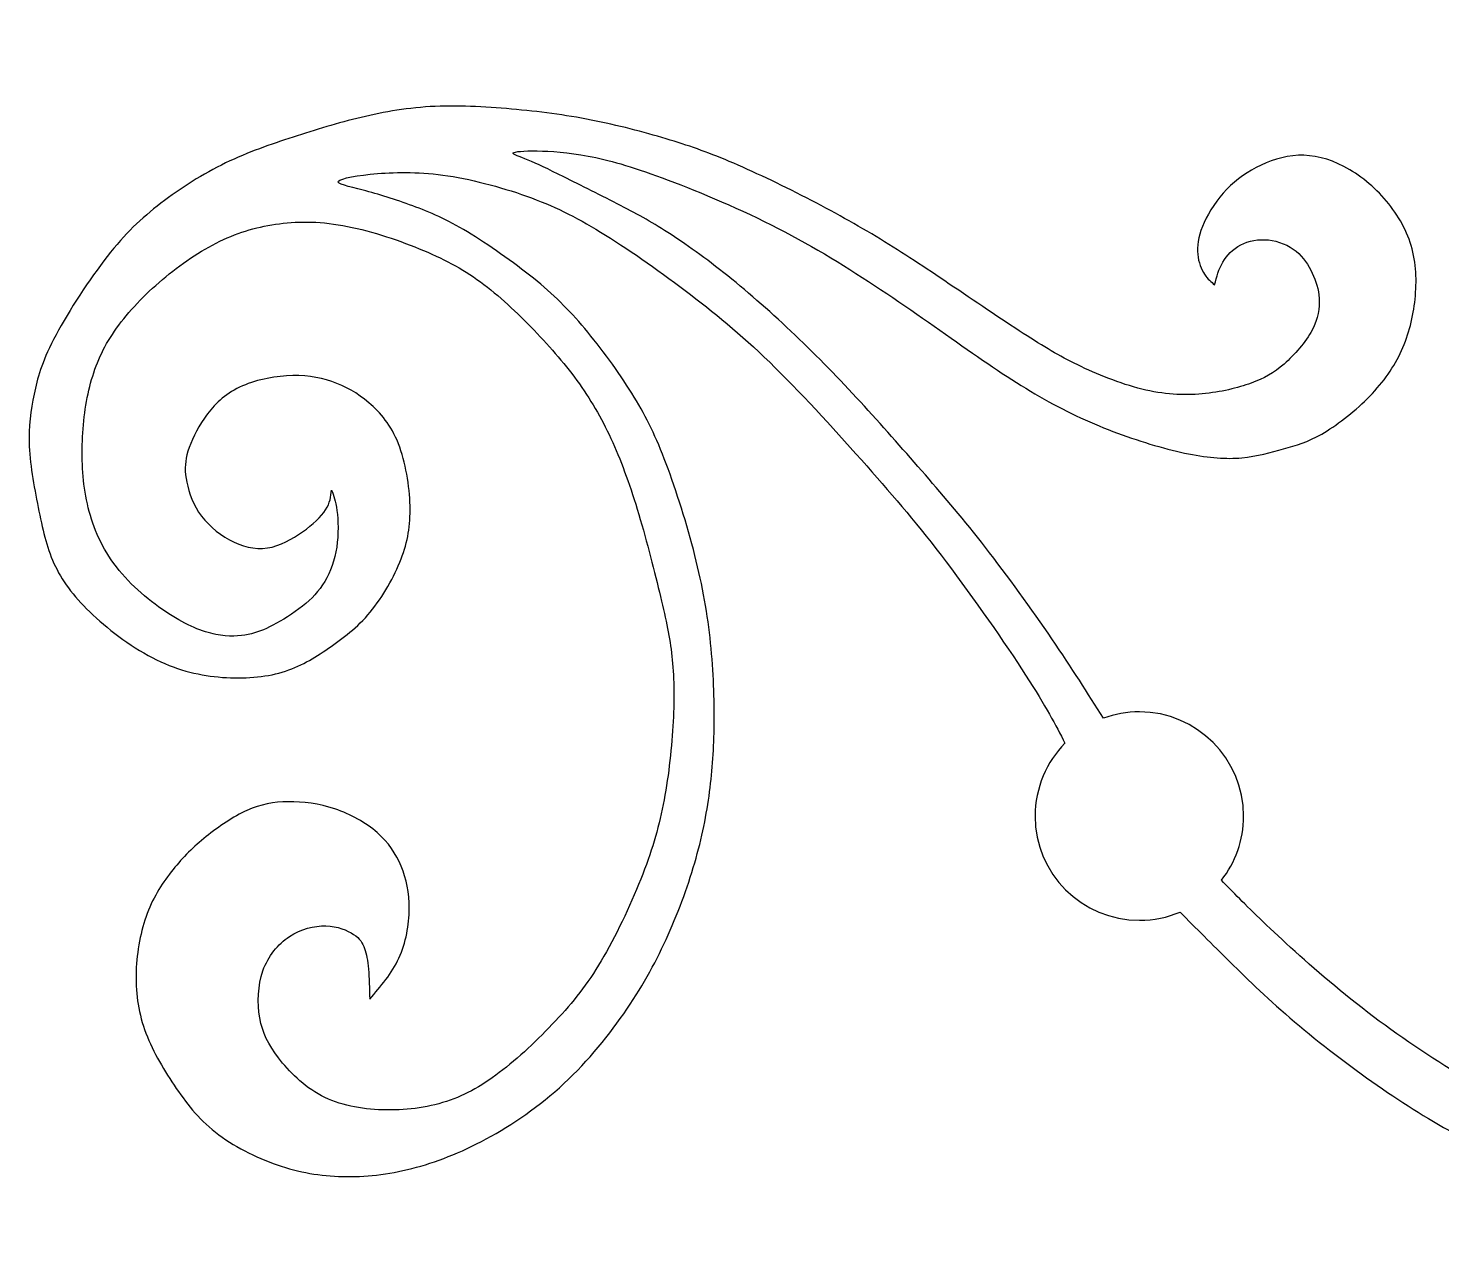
# Model space of a CAD drawing. Header units: millimetres. Extents: x -70 to 70, y -54 to 62.
# Drawn here: x -31.21 to -15.49, y -27.8 to -14.39 of the extents above; entities that cross this region are included whole.
import ezdxf

# ---------------------------------------------------------------- set-up
doc = ezdxf.new("R2010")
doc.units = ezdxf.units.MM
doc.header["$MEASUREMENT"] = 0

msp = doc.modelspace()

# ---------------------------------------------------------------- linework, layer by layer
at = {"color": 5, "linetype": 'Continuous'}
for points, knots in [([(-3.905, -19.089), (-3.963, -18.911), (-4.05, -18.646), (-4.148, -18.377), (-4.246, -18.107), (-4.356, -17.831), (-4.489, -17.572), (-4.623, -17.313), (-4.781, -17.071), (-4.947, -16.839), (-5.113, -16.608), (-5.288, -16.386), (-5.455, -16.195), (-5.623, -16.003), (-5.782, -15.842), (-5.952, -15.704), (-6.122, -15.566), (-6.302, -15.452), (-6.56, -15.305), (-6.819, -15.158), (-7.156, -14.978), (-7.487, -14.835), (-7.819, -14.691), (-8.144, -14.583), (-8.445, -14.511), (-8.746, -14.44), (-9.022, -14.404), (-9.315, -14.399), (-9.607, -14.394), (-9.915, -14.42), (-10.186, -14.452), (-10.457, -14.483), (-10.692, -14.52), (-10.98, -14.601), (-11.268, -14.683), (-11.611, -14.811), (-12.264, -15.143), (-12.574, -15.349), (-12.791, -15.498), (-13.008, -15.646), (-13.131, -15.739), (-13.304, -15.918), (-13.478, -16.098), (-13.702, -16.364), (-13.874, -16.605), (-14.047, -16.847), (-14.168, -17.064), (-14.263, -17.241), (-14.358, -17.418), (-14.426, -17.556), (-14.492, -17.734), (-14.559, -17.912), (-14.623, -18.13), (-14.667, -18.301), (-14.711, -18.472), (-14.736, -18.596), (-14.76, -18.74), (-14.783, -18.883), (-14.808, -19.046), (-14.814, -19.209), (-14.821, -19.372), (-14.81, -19.535), (-14.783, -19.781), (-14.755, -20.027), (-14.709, -20.356), (-14.661, -20.611), (-14.612, -20.866), (-14.56, -21.049), (-14.484, -21.275), (-14.407, -21.501), (-14.305, -21.771), (-14.198, -21.988), (-14.092, -22.205), (-13.982, -22.37), (-13.794, -22.585), (-13.607, -22.799), (-13.342, -23.063), (-13.068, -23.283), (-12.793, -23.503), (-12.509, -23.678), (-12.213, -23.812), (-11.917, -23.946), (-11.609, -24.039), (-11.023, -24.171), (-10.745, -24.21), (-10.478, -24.218), (-10.211, -24.225), (-9.954, -24.2), (-9.679, -24.134), (-9.403, -24.068), (-9.109, -23.961), (-8.843, -23.859), (-8.577, -23.756), (-8.34, -23.659), (-8.111, -23.556), (-7.881, -23.454), (-7.66, -23.346), (-7.392, -23.187), (-7.124, -23.029), (-6.808, -22.819), (-6.433, -22.538), (-6.057, -22.257), (-5.622, -21.903), (-5.299, -21.628), (-4.976, -21.354), (-4.765, -21.159), (-4.63, -21.039), (-4.495, -20.918), (-4.435, -20.87), (-4.392, -20.839), (-4.348, -20.808), (-4.32, -20.792), (-4.301, -20.798), (-4.283, -20.805), (-4.273, -20.833), (-4.275, -20.903), (-4.277, -20.973), (-4.29, -21.086), (-4.326, -21.278), (-4.361, -21.47), (-4.419, -21.741), (-4.497, -22.025), (-4.575, -22.308), (-4.673, -22.605), (-4.961, -23.23), (-5.152, -23.558), (-5.337, -23.838), (-5.523, -24.118), (-5.704, -24.35), (-5.912, -24.581), (-6.121, -24.812), (-6.357, -25.041), (-6.593, -25.25), (-6.829, -25.46), (-7.065, -25.649), (-7.399, -25.854), (-7.732, -26.059), (-8.164, -26.281), (-8.575, -26.463), (-8.986, -26.645), (-9.376, -26.788), (-9.731, -26.888), (-10.086, -26.989), (-10.405, -27.046), (-10.695, -27.086), (-10.985, -27.126), (-11.245, -27.149), (-11.563, -27.136), (-11.881, -27.123), (-12.256, -27.074), (-12.622, -26.998), (-12.989, -26.922), (-13.346, -26.818), (-13.67, -26.721), (-13.994, -26.623), (-14.285, -26.533), (-14.612, -26.386), (-14.939, -26.239), (-15.304, -26.035), (-15.661, -25.801), (-16.019, -25.568), (-16.37, -25.304), (-16.999, -24.781), (-17.277, -24.523), (-17.48, -24.328), (-17.684, -24.132), (-17.814, -24), (-17.943, -23.868)], [15.6258065, 15.6258065, 15.6258065, 15.6258065, 15.6322581, 15.6322581, 15.6322581, 15.6387097, 15.6387097, 15.6387097, 15.6451613, 15.6451613, 15.6451613, 15.6516129, 15.6516129, 15.6516129, 15.6580645, 15.6580645, 15.6580645, 15.6645161, 15.6645161, 15.6645161, 15.6709677, 15.6709677, 15.6709677, 15.6774194, 15.6774194, 15.6774194, 15.683871, 15.683871, 15.683871, 15.6903226, 15.6903226, 15.6903226, 15.6967742, 15.6967742, 15.6967742, 15.7032258, 15.7032258, 15.7096774, 15.7096774, 15.7096774, 15.716129, 15.716129, 15.716129, 15.7225806, 15.7225806, 15.7225806, 15.7290323, 15.7290323, 15.7290323, 15.7354839, 15.7354839, 15.7354839, 15.7419355, 15.7419355, 15.7419355, 15.7483871, 15.7483871, 15.7483871, 15.7548387, 15.7548387, 15.7548387, 15.7612903, 15.7612903, 15.7612903, 15.7677419, 15.7677419, 15.7677419, 15.7741935, 15.7741935, 15.7741935, 15.7806452, 15.7806452, 15.7806452, 15.7870968, 15.7870968, 15.7870968, 15.7935484, 15.7935484, 15.7935484, 15.8, 15.8, 15.8, 15.8064516, 15.8064516, 15.8129032, 15.8129032, 15.8129032, 15.8193548, 15.8193548, 15.8193548, 15.8258065, 15.8258065, 15.8258065, 15.8322581, 15.8322581, 15.8322581, 15.8387097, 15.8387097, 15.8387097, 15.8451613, 15.8451613, 15.8451613, 15.8516129, 15.8516129, 15.8516129, 15.8580645, 15.8580645, 15.8580645, 15.8645161, 15.8645161, 15.8645161, 15.8709677, 15.8709677, 15.8709677, 15.8774194, 15.8774194, 15.8774194, 15.883871, 15.883871, 15.883871, 15.8903226, 15.8903226, 15.8903226, 15.8967742, 15.8967742, 15.9032258, 15.9032258, 15.9032258, 15.9096774, 15.9096774, 15.9096774, 15.916129, 15.916129, 15.916129, 15.9225806, 15.9225806, 15.9225806, 15.9290323, 15.9290323, 15.9290323, 15.9354839, 15.9354839, 15.9354839, 15.9419355, 15.9419355, 15.9419355, 15.9483871, 15.9483871, 15.9483871, 15.9548387, 15.9548387, 15.9548387, 15.9612903, 15.9612903, 15.9612903, 15.9677419, 15.9677419, 15.9677419, 15.9741935, 15.9741935, 15.9741935, 15.9806452, 15.9806452, 15.9870968, 15.9870968, 15.9870968, 16, 16, 16, 16]), ([(-18.403, -24.221), (-18.227, -24.398), (-18.051, -24.576), (-17.846, -24.777), (-17.642, -24.979), (-17.409, -25.204), (-17.13, -25.442), (-16.85, -25.679), (-16.523, -25.929), (-16.212, -26.146), (-15.902, -26.362), (-15.608, -26.545), (-14.998, -26.875), (-14.683, -27.021), (-14.308, -27.161), (-13.933, -27.301), (-13.498, -27.434), (-13.144, -27.525), (-12.789, -27.616), (-12.515, -27.665), (-12.214, -27.708), (-11.912, -27.75), (-11.582, -27.786), (-11.271, -27.792), (-10.961, -27.797), (-10.669, -27.773), (-10.318, -27.7), (-9.966, -27.628), (-9.553, -27.506), (-9.192, -27.39), (-8.831, -27.274), (-8.522, -27.163), (-8.194, -27.019), (-7.866, -26.874), (-7.52, -26.696), (-7.241, -26.524), (-6.963, -26.352), (-6.752, -26.188), (-6.206, -25.739), (-5.871, -25.456), (-5.608, -25.19), (-5.346, -24.924), (-5.156, -24.675), (-4.979, -24.409), (-4.802, -24.144), (-4.636, -23.861), (-4.507, -23.605), (-4.378, -23.348), (-4.284, -23.116), (-4.2, -22.864), (-4.115, -22.611), (-4.039, -22.337), (-3.979, -22.08), (-3.918, -21.822), (-3.873, -21.58), (-3.834, -21.338), (-3.795, -21.097), (-3.762, -20.856), (-3.733, -20.656), (-3.703, -20.456), (-3.676, -20.297), (-3.623, -20.169), (-3.569, -20.04), (-3.489, -19.943), (-3.317, -19.76), (-3.144, -19.578), (-2.879, -19.31), (-2.56, -19.009), (-2.24, -18.709), (-1.867, -18.376), (-1.584, -18.125), (-1.3, -17.874), (-1.106, -17.705), (-0.813, -17.462), (-0.52, -17.219), (-0.129, -16.902), (0.185, -16.662), (0.5, -16.422), (0.737, -16.257), (1.004, -16.106), (1.27, -15.956), (1.565, -15.82), (1.841, -15.704), (2.118, -15.588), (2.376, -15.491), (2.65, -15.422), (2.924, -15.353), (3.216, -15.31), (3.451, -15.283), (3.686, -15.256), (3.865, -15.244), (4.148, -15.284), (4.431, -15.323), (4.819, -15.412), (5.148, -15.53), (5.477, -15.647), (5.748, -15.793), (5.958, -15.918), (6.167, -16.044), (6.316, -16.149), (6.423, -16.249), (6.531, -16.349), (6.598, -16.445), (6.648, -16.547), (6.698, -16.649), (6.731, -16.758), (6.739, -16.874), (6.747, -16.99), (6.731, -17.114), (6.682, -17.244), (6.634, -17.374), (6.553, -17.511), (6.437, -17.63), (6.321, -17.75), (6.17, -17.852), (5.926, -17.99), (5.833, -18.026), (5.732, -18.037), (5.63, -18.049), (5.52, -18.036), (5.389, -18.009), (5.258, -17.982), (5.105, -17.94), (4.733, -17.884), (4.512, -17.87), (4.256, -17.905), (4, -17.941), (3.709, -18.026), (3.461, -18.154), (3.213, -18.283), (3.008, -18.456), (2.877, -18.567), (2.746, -18.678), (2.688, -18.728), (2.614, -18.825), (2.539, -18.921), (2.448, -19.064), (2.392, -19.162), (2.336, -19.259), (2.316, -19.312), (2.287, -19.406), (2.258, -19.5), (2.221, -19.635), (2.203, -19.774), (2.186, -19.912), (2.189, -20.054), (2.231, -20.21), (2.273, -20.367), (2.353, -20.539), (2.419, -20.657), (2.484, -20.775), (2.534, -20.839), (2.621, -20.928), (2.707, -21.016), (2.83, -21.128), (2.963, -21.218), (3.095, -21.309), (3.236, -21.378), (3.376, -21.423), (3.516, -21.467), (3.654, -21.486), (3.821, -21.471), (3.987, -21.456), (4.181, -21.407), (4.329, -21.346), (4.476, -21.286), (4.577, -21.213), (4.645, -21.136), (4.712, -21.058), (4.746, -20.975), (4.759, -20.908), (4.774, -20.84), (4.768, -20.788), (4.751, -20.749), (4.734, -20.709), (4.706, -20.682), (4.673, -20.676), (4.64, -20.67), (4.601, -20.684), (4.529, -20.717), (4.456, -20.75), (4.349, -20.801), (4.219, -20.833), (4.089, -20.864), (3.935, -20.877), (3.79, -20.865), (3.645, -20.852), (3.508, -20.814), (3.385, -20.761), (3.262, -20.707), (3.152, -20.638), (3.065, -20.556), (2.978, -20.474), (2.914, -20.38), (2.881, -20.265), (2.849, -20.15), (2.848, -20.015), (2.888, -19.892), (2.929, -19.769), (3.012, -19.659), (3.145, -19.555), (3.278, -19.452), (3.462, -19.357), (3.623, -19.302), (3.785, -19.248), (3.925, -19.234), (4.071, -19.259), (4.218, -19.285), (4.372, -19.348), (4.562, -19.399), (4.753, -19.45), (4.979, -19.489), (5.202, -19.504), (5.424, -19.519), (5.643, -19.51), (5.825, -19.478), (6.007, -19.446), (6.153, -19.39), (6.289, -19.317), (6.425, -19.244), (6.551, -19.154), (6.687, -18.986), (6.823, -18.818), (6.969, -18.571), (7.078, -18.344), (7.188, -18.117), (7.26, -17.91), (7.303, -17.721), (7.346, -17.533), (7.361, -17.363), (7.343, -17.186), (7.325, -17.009), (7.275, -16.823), (7.211, -16.662), (7.146, -16.5), (7.067, -16.361), (6.945, -16.2), (6.823, -16.039), (6.658, -15.856), (6.513, -15.719), (6.369, -15.583), (6.244, -15.493), (5.802, -15.266), (5.484, -15.128), (5.184, -15.034), (4.883, -14.941), (4.6, -14.892), (4.329, -14.858), (4.058, -14.823), (3.799, -14.804), (3.467, -14.836), (3.136, -14.868), (2.733, -14.951), (2.359, -15.068), (1.984, -15.185), (1.638, -15.336), (1.33, -15.485), (1.021, -15.633), (0.75, -15.779), (0.47, -15.958), (0.189, -16.137), (-0.1, -16.35), (-0.398, -16.58), (-0.696, -16.809), (-1.003, -17.055), (-1.326, -17.332), (-1.649, -17.61), (-1.988, -17.92), (-2.263, -18.175), (-2.538, -18.43), (-2.749, -18.632), (-2.947, -18.825), (-3.145, -19.018), (-3.331, -19.204), (-3.445, -19.313), (-3.559, -19.423), (-3.603, -19.458), (-3.634, -19.48), (-3.666, -19.501), (-3.686, -19.51), (-3.709, -19.504), (-3.732, -19.498), (-3.759, -19.476), (-3.787, -19.419), (-3.815, -19.362), (-3.846, -19.268), (-3.905, -19.089)], [15, 15, 15, 15, 15.0064512, 15.0064512, 15.0064512, 15.0129029, 15.0129029, 15.0129029, 15.0193545, 15.0193545, 15.0193545, 15.0258061, 15.0258061, 15.0322577, 15.0322577, 15.0322577, 15.0387093, 15.0387093, 15.0387093, 15.0451609, 15.0451609, 15.0451609, 15.0516126, 15.0516126, 15.0516126, 15.0580642, 15.0580642, 15.0580642, 15.0645158, 15.0645158, 15.0645158, 15.0709674, 15.0709674, 15.0709674, 15.077419, 15.077419, 15.077419, 15.0838706, 15.0838706, 15.0903223, 15.0903223, 15.0903223, 15.0967739, 15.0967739, 15.0967739, 15.1032255, 15.1032255, 15.1032255, 15.1096771, 15.1096771, 15.1096771, 15.1161287, 15.1161287, 15.1161287, 15.1225803, 15.1225803, 15.1225803, 15.129032, 15.129032, 15.129032, 15.1354836, 15.1354836, 15.1354836, 15.1419352, 15.1419352, 15.1419352, 15.1483868, 15.1483868, 15.1483868, 15.1548384, 15.1548384, 15.1548384, 15.16129, 15.16129, 15.16129, 15.1677417, 15.1677417, 15.1677417, 15.1741933, 15.1741933, 15.1741933, 15.1806449, 15.1806449, 15.1806449, 15.1870965, 15.1870965, 15.1870965, 15.1935481, 15.1935481, 15.1935481, 15.1999998, 15.1999998, 15.1999998, 15.2064514, 15.2064514, 15.2064514, 15.212903, 15.212903, 15.212903, 15.2193546, 15.2193546, 15.2193546, 15.2258062, 15.2258062, 15.2258062, 15.2322578, 15.2322578, 15.2322578, 15.2387095, 15.2387095, 15.2387095, 15.2451611, 15.2451611, 15.2451611, 15.2516127, 15.2516127, 15.2580643, 15.2580643, 15.2580643, 15.2645159, 15.2645159, 15.2645159, 15.2709675, 15.2709675, 15.2774192, 15.2774192, 15.2774192, 15.2838708, 15.2838708, 15.2838708, 15.2903224, 15.2903224, 15.2903224, 15.296774, 15.296774, 15.296774, 15.3032256, 15.3032256, 15.3032256, 15.3096772, 15.3096772, 15.3096772, 15.3161289, 15.3161289, 15.3161289, 15.3225805, 15.3225805, 15.3225805, 15.3290321, 15.3290321, 15.3290321, 15.3354837, 15.3354837, 15.3354837, 15.3419353, 15.3419353, 15.3419353, 15.3483869, 15.3483869, 15.3483869, 15.3548386, 15.3548386, 15.3548386, 15.3612902, 15.3612902, 15.3612902, 15.3677418, 15.3677418, 15.3677418, 15.3741934, 15.3741934, 15.3741934, 15.380645, 15.380645, 15.380645, 15.3870966, 15.3870966, 15.3870966, 15.3935483, 15.3935483, 15.3935483, 15.3999999, 15.3999999, 15.3999999, 15.4064515, 15.4064515, 15.4064515, 15.4129031, 15.4129031, 15.4129031, 15.4193547, 15.4193547, 15.4193547, 15.4258063, 15.4258063, 15.4258063, 15.432258, 15.432258, 15.432258, 15.4387096, 15.4387096, 15.4387096, 15.4451612, 15.4451612, 15.4451612, 15.4516128, 15.4516128, 15.4516128, 15.4580644, 15.4580644, 15.4580644, 15.464516, 15.464516, 15.464516, 15.4709677, 15.4709677, 15.4709677, 15.4774193, 15.4774193, 15.4774193, 15.4838709, 15.4838709, 15.4838709, 15.4903225, 15.4903225, 15.4903225, 15.4967741, 15.4967741, 15.4967741, 15.5032257, 15.5032257, 15.5032257, 15.5096774, 15.5096774, 15.5096774, 15.516129, 15.516129, 15.516129, 15.5225806, 15.5225806, 15.5225806, 15.5290322, 15.5290322, 15.5354838, 15.5354838, 15.5354838, 15.5419354, 15.5419354, 15.5419354, 15.5483871, 15.5483871, 15.5483871, 15.5548387, 15.5548387, 15.5548387, 15.5612903, 15.5612903, 15.5612903, 15.5677419, 15.5677419, 15.5677419, 15.5741935, 15.5741935, 15.5741935, 15.5806451, 15.5806451, 15.5806451, 15.5870968, 15.5870968, 15.5870968, 15.5935484, 15.5935484, 15.5935484, 15.6, 15.6, 15.6, 15.6064516, 15.6064516, 15.6064516, 15.6129032, 15.6129032, 15.6129032, 15.6193548, 15.6193548, 15.6193548, 15.6258065, 15.6258065, 15.6258065, 15.6258065]), ([(-18.019, -17.246), (-17.996, -17.159), (-17.973, -17.072), (-17.928, -16.995), (-17.883, -16.917), (-17.817, -16.849), (-17.729, -16.803), (-17.641, -16.758), (-17.531, -16.736), (-17.42, -16.748), (-17.309, -16.76), (-17.197, -16.806), (-17.113, -16.873), (-17.03, -16.94), (-16.975, -17.028), (-16.933, -17.117), (-16.892, -17.205), (-16.864, -17.295), (-16.857, -17.398), (-16.851, -17.502), (-16.865, -17.62), (-16.935, -17.751), (-17.005, -17.882), (-17.131, -18.027), (-17.247, -18.128), (-17.362, -18.229), (-17.467, -18.287), (-17.614, -18.34), (-17.761, -18.393), (-17.951, -18.441), (-18.157, -18.459), (-18.363, -18.478), (-18.586, -18.466), (-18.828, -18.406), (-19.07, -18.347), (-19.33, -18.239), (-19.541, -18.137), (-19.751, -18.035), (-19.912, -17.94), (-20.147, -17.787), (-20.383, -17.633), (-20.694, -17.422), (-20.968, -17.238), (-21.242, -17.053), (-21.479, -16.895), (-21.734, -16.739), (-21.99, -16.584), (-22.263, -16.43), (-22.555, -16.28), (-22.846, -16.13), (-23.157, -15.984), (-23.413, -15.875), (-23.668, -15.767), (-23.869, -15.697), (-24.116, -15.623), (-24.363, -15.549), (-24.655, -15.472), (-24.947, -15.415), (-25.239, -15.357), (-25.532, -15.32), (-25.834, -15.293), (-26.135, -15.266), (-26.447, -15.249), (-26.737, -15.266), (-27.028, -15.283), (-27.297, -15.333), (-27.555, -15.397), (-27.813, -15.46), (-28.06, -15.538), (-28.558, -15.702), (-28.809, -15.79), (-29.059, -15.915), (-29.309, -16.04), (-29.558, -16.202), (-29.772, -16.371), (-29.986, -16.54), (-30.165, -16.716), (-30.365, -16.98), (-30.566, -17.243), (-30.788, -17.593), (-30.923, -17.853), (-31.057, -18.114), (-31.104, -18.286), (-31.141, -18.462), (-31.178, -18.639), (-31.205, -18.82), (-31.194, -19.043), (-31.183, -19.267), (-31.134, -19.533), (-31.086, -19.765), (-31.039, -19.997), (-30.993, -20.195), (-30.903, -20.379), (-30.814, -20.564), (-30.681, -20.735), (-30.486, -20.917), (-30.29, -21.1), (-30.031, -21.293), (-29.78, -21.416), (-29.529, -21.539), (-29.286, -21.593), (-29.048, -21.611), (-28.81, -21.629), (-28.577, -21.611), (-28.382, -21.553), (-28.187, -21.495), (-28.029, -21.397), (-27.869, -21.288), (-27.709, -21.179), (-27.547, -21.057), (-27.404, -20.886), (-27.261, -20.714), (-27.138, -20.492), (-27.062, -20.295), (-26.985, -20.098), (-26.956, -19.926), (-26.962, -19.705), (-26.968, -19.485), (-27.01, -19.217), (-27.091, -19.013), (-27.172, -18.808), (-27.291, -18.668), (-27.546, -18.45), (-27.681, -18.373), (-27.832, -18.322), (-27.982, -18.271), (-28.148, -18.247), (-28.334, -18.259), (-28.52, -18.27), (-28.727, -18.318), (-28.887, -18.401), (-29.047, -18.484), (-29.16, -18.604), (-29.248, -18.73), (-29.335, -18.855), (-29.397, -18.988), (-29.43, -19.096), (-29.463, -19.204), (-29.468, -19.287), (-29.451, -19.399), (-29.433, -19.51), (-29.394, -19.649), (-29.312, -19.773), (-29.229, -19.898), (-29.104, -20.008), (-28.969, -20.081), (-28.834, -20.155), (-28.689, -20.193), (-28.548, -20.172), (-28.407, -20.152), (-28.271, -20.074), (-28.156, -19.993), (-28.042, -19.911), (-27.95, -19.826), (-27.9, -19.749), (-27.85, -19.671), (-27.842, -19.601), (-27.834, -19.53)], [12.2706767, 12.2706767, 12.2706767, 12.2706767, 12.2781955, 12.2781955, 12.2781955, 12.2857143, 12.2857143, 12.2857143, 12.2932331, 12.2932331, 12.2932331, 12.3007519, 12.3007519, 12.3007519, 12.3082707, 12.3082707, 12.3082707, 12.3157895, 12.3157895, 12.3157895, 12.3233083, 12.3233083, 12.3233083, 12.3308271, 12.3308271, 12.3308271, 12.3383459, 12.3383459, 12.3383459, 12.3458647, 12.3458647, 12.3458647, 12.3533835, 12.3533835, 12.3533835, 12.3609023, 12.3609023, 12.3609023, 12.3684211, 12.3684211, 12.3684211, 12.3759398, 12.3759398, 12.3759398, 12.3834586, 12.3834586, 12.3834586, 12.3909774, 12.3909774, 12.3909774, 12.3984962, 12.3984962, 12.3984962, 12.406015, 12.406015, 12.406015, 12.4135338, 12.4135338, 12.4135338, 12.4210526, 12.4210526, 12.4210526, 12.4285714, 12.4285714, 12.4285714, 12.4360902, 12.4360902, 12.4360902, 12.443609, 12.443609, 12.4511278, 12.4511278, 12.4511278, 12.4586466, 12.4586466, 12.4586466, 12.4661654, 12.4661654, 12.4661654, 12.4736842, 12.4736842, 12.4736842, 12.481203, 12.481203, 12.481203, 12.4887218, 12.4887218, 12.4887218, 12.4962406, 12.4962406, 12.4962406, 12.5037594, 12.5037594, 12.5037594, 12.5112782, 12.5112782, 12.5112782, 12.518797, 12.518797, 12.518797, 12.5263158, 12.5263158, 12.5263158, 12.5338346, 12.5338346, 12.5338346, 12.5413534, 12.5413534, 12.5413534, 12.5488722, 12.5488722, 12.5488722, 12.556391, 12.556391, 12.556391, 12.5639098, 12.5639098, 12.5639098, 12.5714286, 12.5714286, 12.5714286, 12.5789474, 12.5789474, 12.5864662, 12.5864662, 12.5864662, 12.593985, 12.593985, 12.593985, 12.6015038, 12.6015038, 12.6015038, 12.6090226, 12.6090226, 12.6090226, 12.6165414, 12.6165414, 12.6165414, 12.6240602, 12.6240602, 12.6240602, 12.6315789, 12.6315789, 12.6315789, 12.6390977, 12.6390977, 12.6390977, 12.6466165, 12.6466165, 12.6466165, 12.6541353, 12.6541353, 12.6541353, 12.6616541, 12.6616541, 12.6616541, 12.6691729, 12.6691729, 12.6691729, 12.6691729]), ([(-19.254, -22.066), (-19.429, -21.789), (-19.604, -21.511), (-19.827, -21.183), (-20.051, -20.856), (-20.324, -20.478), (-20.566, -20.167), (-20.807, -19.856), (-21.017, -19.612), (-21.234, -19.361), (-21.452, -19.11), (-21.678, -18.852), (-21.912, -18.597), (-22.145, -18.342), (-22.387, -18.09), (-22.635, -17.851), (-22.884, -17.611), (-23.14, -17.384), (-23.384, -17.185), (-23.629, -16.986), (-23.863, -16.817), (-24.06, -16.688), (-24.257, -16.559), (-24.417, -16.472), (-24.621, -16.366), (-24.824, -16.261), (-25.07, -16.137), (-25.252, -16.047), (-25.433, -15.957), (-25.551, -15.9), (-25.649, -15.86), (-25.747, -15.82), (-25.826, -15.797), (-25.814, -15.781), (-25.802, -15.765), (-25.699, -15.756), (-25.549, -15.758), (-25.4, -15.76), (-25.204, -15.773), (-24.981, -15.815), (-24.758, -15.857), (-24.508, -15.928), (-24.158, -16.057), (-23.809, -16.186), (-23.36, -16.373), (-22.948, -16.58), (-22.537, -16.787), (-22.163, -17.013), (-21.799, -17.253), (-21.435, -17.493), (-21.081, -17.747), (-20.769, -17.965), (-20.456, -18.183), (-20.185, -18.365), (-19.914, -18.518), (-19.644, -18.67), (-19.373, -18.794), (-19.098, -18.896), (-18.823, -18.998), (-18.542, -19.079), (-18.308, -19.126), (-18.075, -19.173), (-17.888, -19.185), (-17.717, -19.17), (-17.547, -19.154), (-17.392, -19.111), (-17.252, -19.072), (-17.112, -19.032), (-16.987, -18.996), (-16.829, -18.906), (-16.671, -18.815), (-16.48, -18.67), (-16.322, -18.513), (-16.165, -18.357), (-16.042, -18.19), (-15.956, -18.011), (-15.869, -17.832), (-15.819, -17.64), (-15.795, -17.442), (-15.771, -17.244), (-15.773, -17.039), (-15.824, -16.847), (-15.875, -16.655), (-15.975, -16.475), (-16.109, -16.316), (-16.243, -16.157), (-16.411, -16.021), (-16.581, -15.931), (-16.751, -15.842), (-16.922, -15.801), (-17.088, -15.807), (-17.254, -15.814), (-17.414, -15.869), (-17.556, -15.943), (-17.698, -16.018), (-17.821, -16.111), (-17.923, -16.227), (-18.026, -16.343), (-18.107, -16.48), (-18.155, -16.599), (-18.202, -16.718), (-18.216, -16.819), (-18.207, -16.908), (-18.198, -16.997), (-18.166, -17.075), (-18.131, -17.13), (-18.096, -17.184), (-18.057, -17.215), (-18.019, -17.246)], [12, 12, 12, 12, 12.0075188, 12.0075188, 12.0075188, 12.0150376, 12.0150376, 12.0150376, 12.0225564, 12.0225564, 12.0225564, 12.0300752, 12.0300752, 12.0300752, 12.037594, 12.037594, 12.037594, 12.0451128, 12.0451128, 12.0451128, 12.0526316, 12.0526316, 12.0526316, 12.0601504, 12.0601504, 12.0601504, 12.0676692, 12.0676692, 12.0676692, 12.075188, 12.075188, 12.075188, 12.0827068, 12.0827068, 12.0827068, 12.0902256, 12.0902256, 12.0902256, 12.0977444, 12.0977444, 12.0977444, 12.1052632, 12.1052632, 12.1052632, 12.112782, 12.112782, 12.112782, 12.1203008, 12.1203008, 12.1203008, 12.1278195, 12.1278195, 12.1278195, 12.1353383, 12.1353383, 12.1353383, 12.1428571, 12.1428571, 12.1428571, 12.1503759, 12.1503759, 12.1503759, 12.1578947, 12.1578947, 12.1578947, 12.1654135, 12.1654135, 12.1654135, 12.1729323, 12.1729323, 12.1729323, 12.1804511, 12.1804511, 12.1804511, 12.1879699, 12.1879699, 12.1879699, 12.1954887, 12.1954887, 12.1954887, 12.2030075, 12.2030075, 12.2030075, 12.2105263, 12.2105263, 12.2105263, 12.2180451, 12.2180451, 12.2180451, 12.2255639, 12.2255639, 12.2255639, 12.2330827, 12.2330827, 12.2330827, 12.2406015, 12.2406015, 12.2406015, 12.2481203, 12.2481203, 12.2481203, 12.2556391, 12.2556391, 12.2556391, 12.2631579, 12.2631579, 12.2631579, 12.2706767, 12.2706767, 12.2706767, 12.2706767]), ([(-27.41, -25.19), (-27.287, -25.047), (-27.164, -24.905), (-27.085, -24.733), (-27.007, -24.561), (-26.972, -24.361), (-26.971, -24.184), (-26.97, -24.006), (-27.003, -23.852), (-27.06, -23.712), (-27.118, -23.572), (-27.201, -23.447), (-27.327, -23.337), (-27.453, -23.227), (-27.622, -23.133), (-27.797, -23.074), (-27.972, -23.015), (-28.153, -22.992), (-28.315, -22.994), (-28.478, -22.996), (-28.622, -23.023), (-28.775, -23.091), (-28.927, -23.16), (-29.089, -23.27), (-29.228, -23.382), (-29.368, -23.495), (-29.485, -23.611), (-29.596, -23.748), (-29.706, -23.885), (-29.81, -24.043), (-29.956, -24.428), (-29.999, -24.656), (-30.006, -24.878), (-30.014, -25.099), (-29.987, -25.315), (-29.912, -25.528), (-29.837, -25.741), (-29.714, -25.951), (-29.584, -26.145), (-29.455, -26.339), (-29.318, -26.516), (-29.125, -26.669), (-28.931, -26.821), (-28.681, -26.948), (-28.438, -27.032), (-28.195, -27.116), (-27.958, -27.156), (-27.711, -27.162), (-27.464, -27.168), (-27.207, -27.139), (-26.941, -27.072), (-26.676, -27.004), (-26.403, -26.898), (-26.114, -26.742), (-25.826, -26.586), (-25.522, -26.379), (-25.251, -26.128), (-24.98, -25.876), (-24.741, -25.579), (-24.551, -25.299), (-24.361, -25.018), (-24.218, -24.754), (-24.093, -24.475), (-23.968, -24.195), (-23.861, -23.9), (-23.783, -23.622), (-23.705, -23.345), (-23.657, -23.085), (-23.626, -22.837), (-23.595, -22.589), (-23.582, -22.354), (-23.581, -22.079), (-23.58, -21.804), (-23.591, -21.49), (-23.627, -21.173), (-23.663, -20.856), (-23.722, -20.536), (-23.813, -20.19), (-23.903, -19.844), (-24.024, -19.471), (-24.136, -19.182), (-24.247, -18.893), (-24.349, -18.687), (-24.497, -18.451), (-24.645, -18.215), (-24.839, -17.948), (-25.02, -17.734), (-25.201, -17.519), (-25.368, -17.355), (-25.591, -17.174), (-25.814, -16.994), (-26.093, -16.797), (-26.556, -16.52), (-26.741, -16.439), (-26.932, -16.369), (-27.122, -16.298), (-27.318, -16.238), (-27.483, -16.195), (-27.649, -16.152), (-27.783, -16.125), (-27.758, -16.094), (-27.731, -16.063), (-27.545, -16.028), (-27.322, -16.01), (-27.099, -15.992), (-26.839, -15.99), (-26.54, -16.035), (-26.241, -16.08), (-25.903, -16.173), (-25.612, -16.281), (-25.322, -16.389), (-25.08, -16.512), (-24.789, -16.693), (-24.499, -16.875), (-24.161, -17.114), (-23.844, -17.356), (-23.528, -17.598), (-23.234, -17.842), (-22.902, -18.169), (-22.57, -18.496), (-22.201, -18.905), (-21.886, -19.261), (-21.57, -19.618), (-21.309, -19.923), (-21.003, -20.327), (-20.697, -20.73), (-20.347, -21.234), (-20.12, -21.586), (-19.892, -21.939), (-19.787, -22.141), (-19.682, -22.342)], [13, 13, 13, 13, 13.022222, 13.022222, 13.022222, 13.044444, 13.044444, 13.044444, 13.066667, 13.066667, 13.066667, 13.088889, 13.088889, 13.088889, 13.111111, 13.111111, 13.111111, 13.133333, 13.133333, 13.133333, 13.155556, 13.155556, 13.155556, 13.177778, 13.177778, 13.177778, 13.2, 13.2, 13.2, 13.222222, 13.222222, 13.244444, 13.244444, 13.244444, 13.266667, 13.266667, 13.266667, 13.288889, 13.288889, 13.288889, 13.311111, 13.311111, 13.311111, 13.333333, 13.333333, 13.333333, 13.355556, 13.355556, 13.355556, 13.377778, 13.377778, 13.377778, 13.4, 13.4, 13.4, 13.422222, 13.422222, 13.422222, 13.444444, 13.444444, 13.444444, 13.466667, 13.466667, 13.466667, 13.488889, 13.488889, 13.488889, 13.511111, 13.511111, 13.511111, 13.533333, 13.533333, 13.533333, 13.555556, 13.555556, 13.555556, 13.577778, 13.577778, 13.577778, 13.6, 13.6, 13.6, 13.622222, 13.622222, 13.622222, 13.644444, 13.644444, 13.644444, 13.666667, 13.666667, 13.666667, 13.688889, 13.688889, 13.711111, 13.711111, 13.711111, 13.733333, 13.733333, 13.733333, 13.755556, 13.755556, 13.755556, 13.777778, 13.777778, 13.777778, 13.8, 13.8, 13.8, 13.822222, 13.822222, 13.822222, 13.844444, 13.844444, 13.844444, 13.866667, 13.866667, 13.866667, 13.888889, 13.888889, 13.888889, 13.911111, 13.911111, 13.911111, 13.933333, 13.933333, 13.933333, 13.955556, 13.955556, 13.955556, 14, 14, 14, 14]), ([(-27.834, -19.53), (-27.811, -19.589), (-27.788, -19.648), (-27.774, -19.756), (-27.76, -19.864), (-27.755, -20.021), (-27.777, -20.164), (-27.798, -20.307), (-27.845, -20.437), (-27.974, -20.652), (-28.055, -20.739), (-28.158, -20.821), (-28.261, -20.902), (-28.385, -20.978), (-28.486, -21.031), (-28.586, -21.084), (-28.663, -21.114), (-28.76, -21.134), (-28.857, -21.154), (-28.975, -21.163), (-29.121, -21.133), (-29.268, -21.104), (-29.444, -21.034), (-29.643, -20.905), (-29.843, -20.777), (-30.066, -20.589), (-30.226, -20.383), (-30.385, -20.177), (-30.481, -19.954), (-30.538, -19.725), (-30.595, -19.496), (-30.612, -19.261), (-30.605, -19.025), (-30.599, -18.788), (-30.568, -18.549), (-30.512, -18.339), (-30.455, -18.129), (-30.374, -17.947), (-30.121, -17.579), (-29.949, -17.392), (-29.752, -17.221), (-29.555, -17.049), (-29.332, -16.893), (-29.115, -16.783), (-28.897, -16.672), (-28.684, -16.607), (-28.457, -16.574), (-28.229, -16.54), (-27.987, -16.537), (-27.71, -16.587), (-27.433, -16.636), (-27.122, -16.739), (-26.86, -16.845), (-26.599, -16.952), (-26.387, -17.063), (-26.18, -17.214), (-25.973, -17.365), (-25.77, -17.557), (-25.583, -17.752), (-25.396, -17.947), (-25.225, -18.144), (-25.08, -18.349), (-24.935, -18.553), (-24.815, -18.764), (-24.709, -19), (-24.603, -19.235), (-24.51, -19.496), (-24.419, -19.799), (-24.329, -20.102), (-24.241, -20.448), (-24.177, -20.714), (-24.114, -20.98), (-24.073, -21.166), (-24.051, -21.378), (-24.028, -21.589), (-24.023, -21.827), (-24.037, -22.102), (-24.052, -22.378), (-24.086, -22.692), (-24.138, -22.974), (-24.19, -23.255), (-24.262, -23.504), (-24.376, -23.8), (-24.491, -24.097), (-24.65, -24.441), (-24.807, -24.713), (-24.963, -24.984), (-25.118, -25.184), (-25.308, -25.391), (-25.497, -25.597), (-25.721, -25.812), (-26.141, -26.14), (-26.337, -26.255), (-26.558, -26.327), (-26.779, -26.399), (-27.024, -26.428), (-27.266, -26.42), (-27.507, -26.412), (-27.746, -26.368), (-27.946, -26.263), (-28.147, -26.158), (-28.309, -25.992), (-28.423, -25.843), (-28.537, -25.694), (-28.603, -25.562), (-28.632, -25.398), (-28.661, -25.233), (-28.654, -25.037), (-28.539, -24.709), (-28.43, -24.578), (-28.302, -24.493), (-28.174, -24.409), (-28.026, -24.371), (-27.897, -24.375), (-27.768, -24.378), (-27.658, -24.423), (-27.589, -24.469), (-27.519, -24.516), (-27.489, -24.565), (-27.468, -24.626), (-27.446, -24.687), (-27.432, -24.759), (-27.424, -24.855), (-27.416, -24.951), (-27.413, -25.07), (-27.41, -25.19)], [12.6691729, 12.6691729, 12.6691729, 12.6691729, 12.6766917, 12.6766917, 12.6766917, 12.6842105, 12.6842105, 12.6842105, 12.6917293, 12.6917293, 12.6992481, 12.6992481, 12.6992481, 12.7067669, 12.7067669, 12.7067669, 12.7142857, 12.7142857, 12.7142857, 12.7218045, 12.7218045, 12.7218045, 12.7293233, 12.7293233, 12.7293233, 12.7368421, 12.7368421, 12.7368421, 12.7443609, 12.7443609, 12.7443609, 12.7518797, 12.7518797, 12.7518797, 12.7593985, 12.7593985, 12.7593985, 12.7669173, 12.7669173, 12.7744361, 12.7744361, 12.7744361, 12.7819549, 12.7819549, 12.7819549, 12.7894737, 12.7894737, 12.7894737, 12.7969925, 12.7969925, 12.7969925, 12.8045113, 12.8045113, 12.8045113, 12.8120301, 12.8120301, 12.8120301, 12.8195489, 12.8195489, 12.8195489, 12.8270677, 12.8270677, 12.8270677, 12.8345865, 12.8345865, 12.8345865, 12.8421053, 12.8421053, 12.8421053, 12.8496241, 12.8496241, 12.8496241, 12.8571429, 12.8571429, 12.8571429, 12.8646617, 12.8646617, 12.8646617, 12.8721805, 12.8721805, 12.8721805, 12.8796992, 12.8796992, 12.8796992, 12.887218, 12.887218, 12.887218, 12.8947368, 12.8947368, 12.8947368, 12.9022556, 12.9022556, 12.9097744, 12.9097744, 12.9097744, 12.9172932, 12.9172932, 12.9172932, 12.924812, 12.924812, 12.924812, 12.9323308, 12.9323308, 12.9323308, 12.9398496, 12.9398496, 12.9398496, 12.9473684, 12.9473684, 12.9548872, 12.9548872, 12.9548872, 12.962406, 12.962406, 12.962406, 12.9699248, 12.9699248, 12.9699248, 12.9774436, 12.9774436, 12.9774436, 12.9849624, 12.9849624, 12.9849624, 13, 13, 13, 13]), ([(-17.943, -23.868), (-17.789, -23.671), (-17.697, -23.423), (-17.697, -23.154), (-17.697, -22.514), (-18.216, -21.995), (-18.855, -21.995), (-18.995, -21.995), (-19.13, -22.02), (-19.254, -22.066)], [16, 16, 16, 16, 16.5, 16.5, 16.5, 16.75, 16.75, 16.75, 17, 17, 17, 17]), ([(-19.682, -22.342), (-19.887, -22.551), (-20.014, -22.838), (-20.014, -23.154), (-20.014, -23.794), (-19.495, -24.312), (-18.855, -24.312), (-18.695, -24.312), (-18.542, -24.28), (-18.403, -24.221)], [14, 14, 14, 14, 14.500015, 14.500015, 14.500015, 14.750023, 14.750023, 14.750023, 15, 15, 15, 15])]:
    msp.add_open_spline(points, degree=3, knots=knots, dxfattribs=at)

doc.saveas('drawing.dxf')
